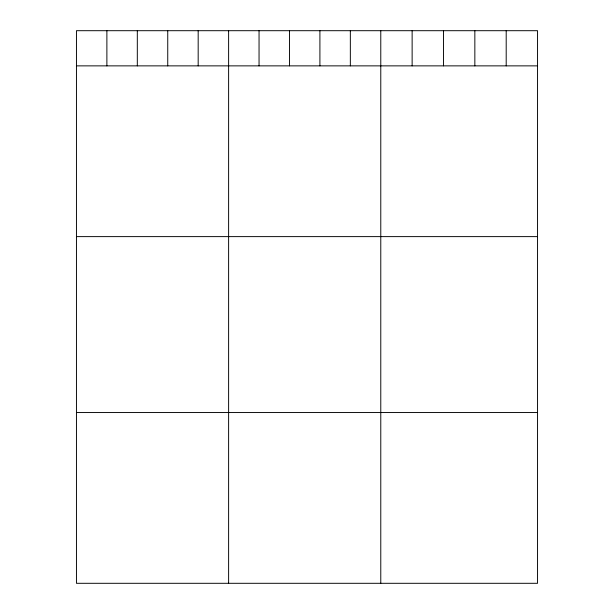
<?xml version="1.0" encoding="UTF-8"?>
<svg xmlns="http://www.w3.org/2000/svg" width="614" height="614" viewBox="0 0 614 614"><rect width="100%" height="100%" fill="white"/><g stroke="black" fill="none" stroke-linecap="round" stroke-linejoin="round"><path stroke-width="0.92" d="M537.549 65.867L537.549 583.3L76.451 583.3L76.451 30.7L537.549 30.7L537.549 65.867L76.451 65.867M76.451 236.62L537.549 236.62M76.451 412.547L537.549 412.547M506.197 30.7L506.197 65.867M474.845 30.7L474.845 65.867M443.485 30.7L443.485 65.867M412.132 30.7L412.132 65.867M380.78 30.7L380.78 583.3M350.341 30.7L350.341 65.867M319.909 30.7L319.909 65.867M289.478 30.7L289.478 65.867M259.047 30.7L259.047 65.867M228.615 30.7L228.615 583.3M198.176 30.7L198.176 65.867M167.745 30.7L167.745 65.867M137.313 30.7L137.313 65.867M106.882 30.7L106.882 65.867"/></g></svg>
